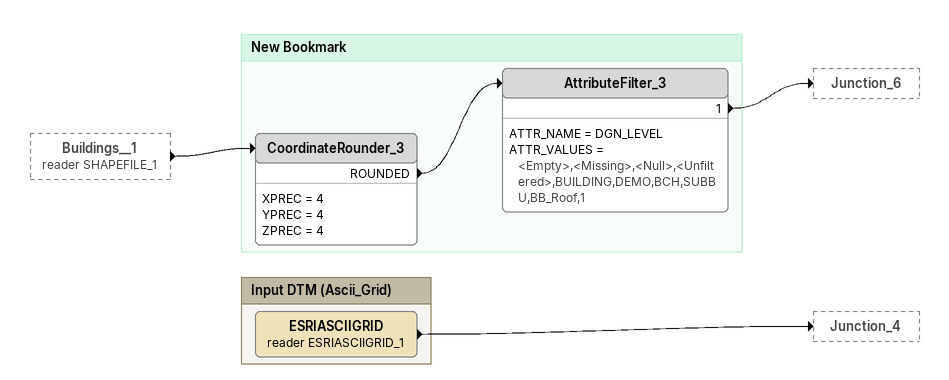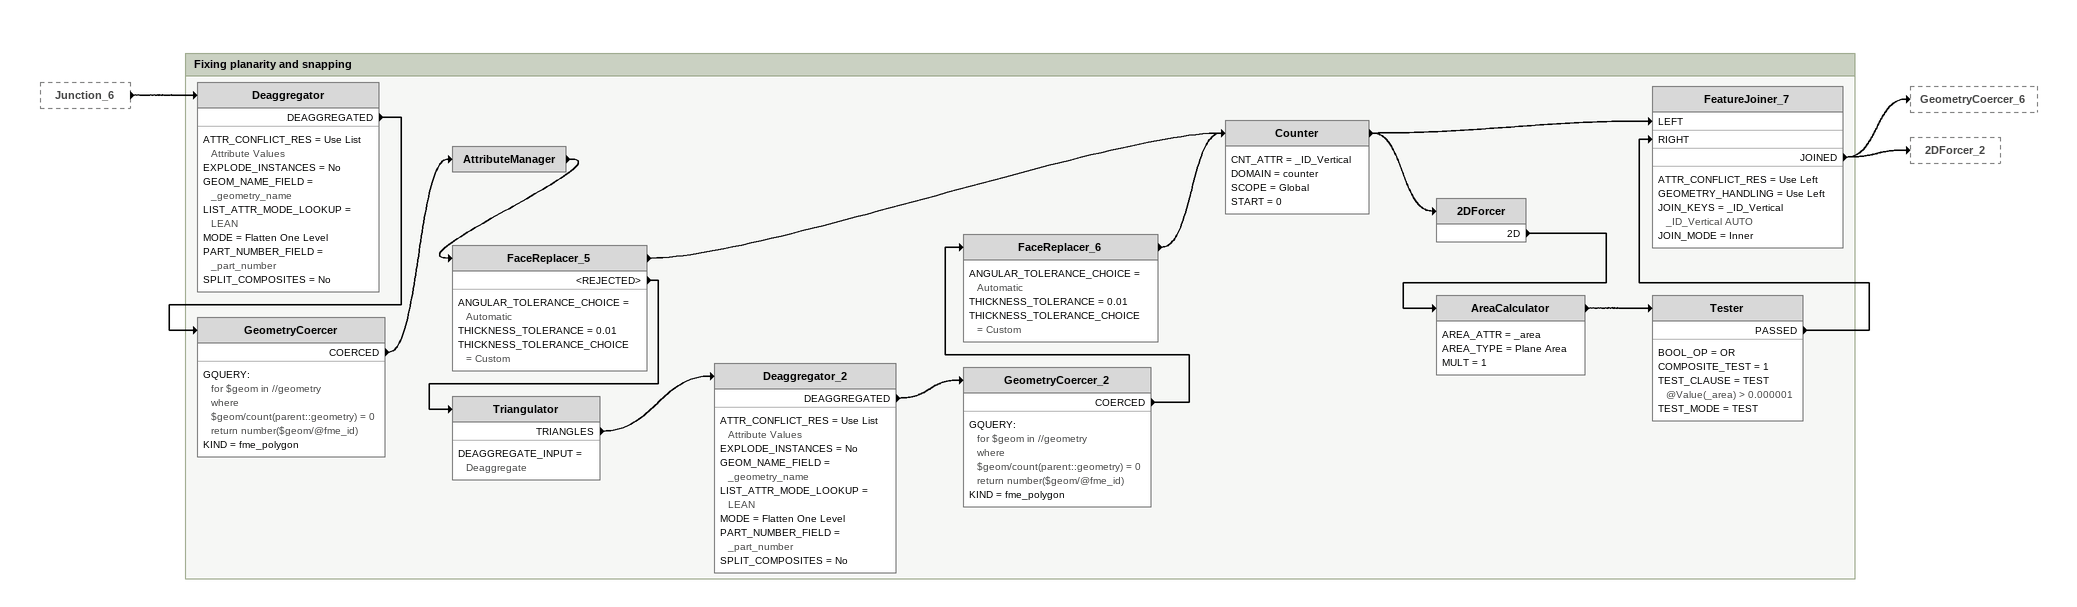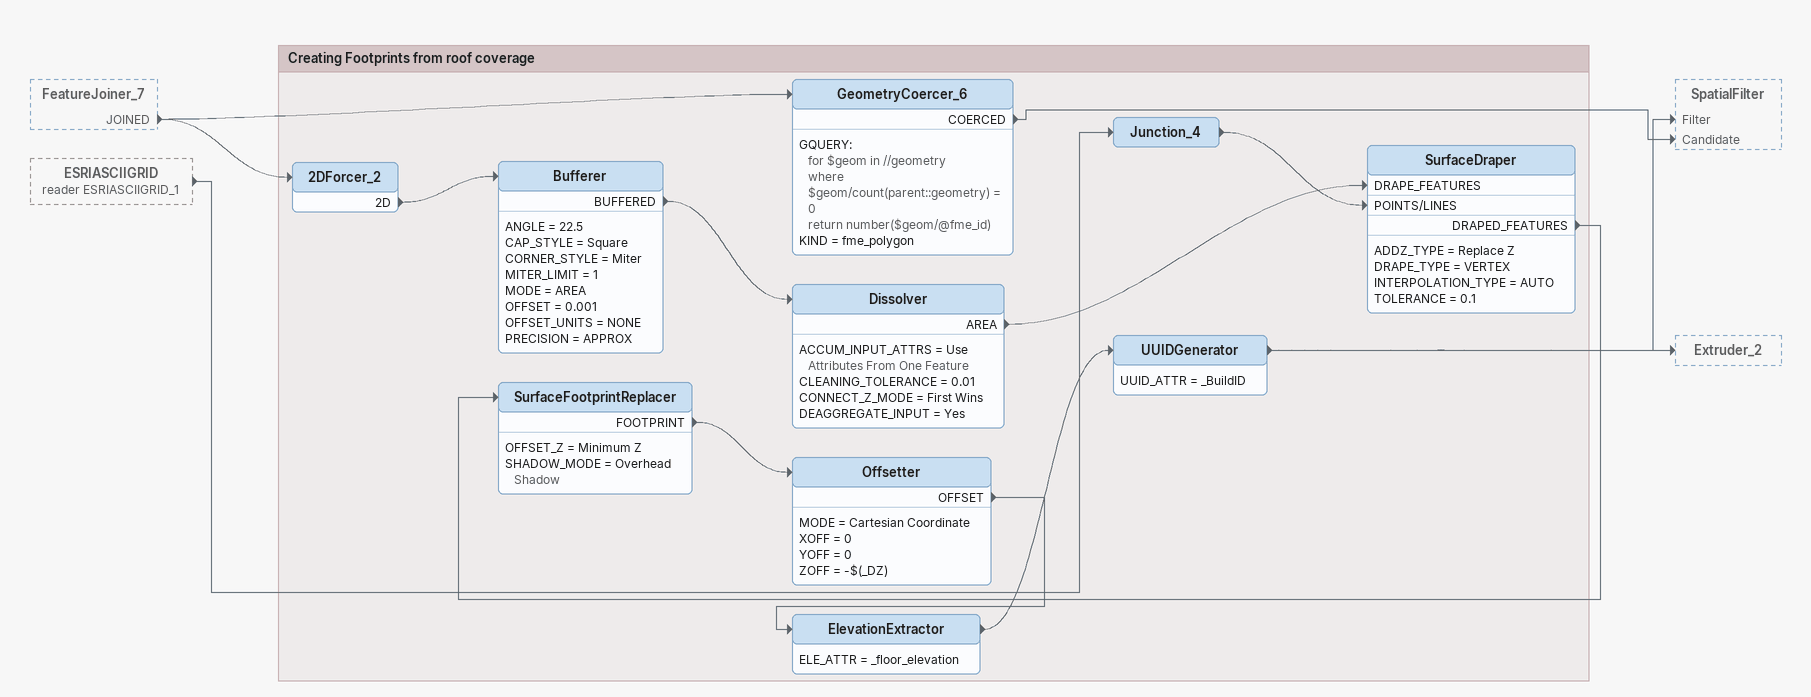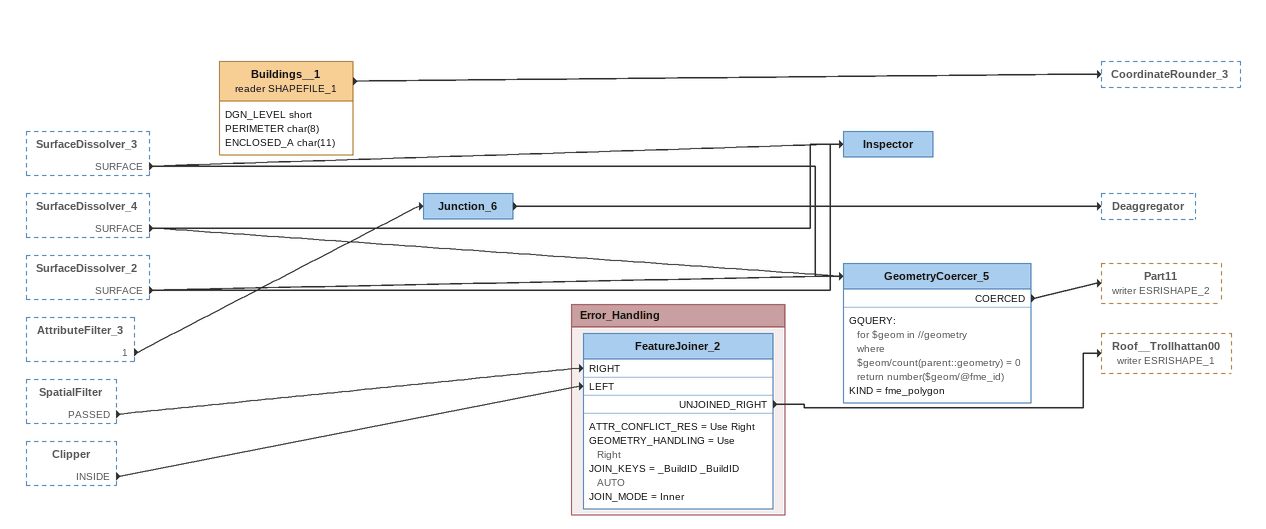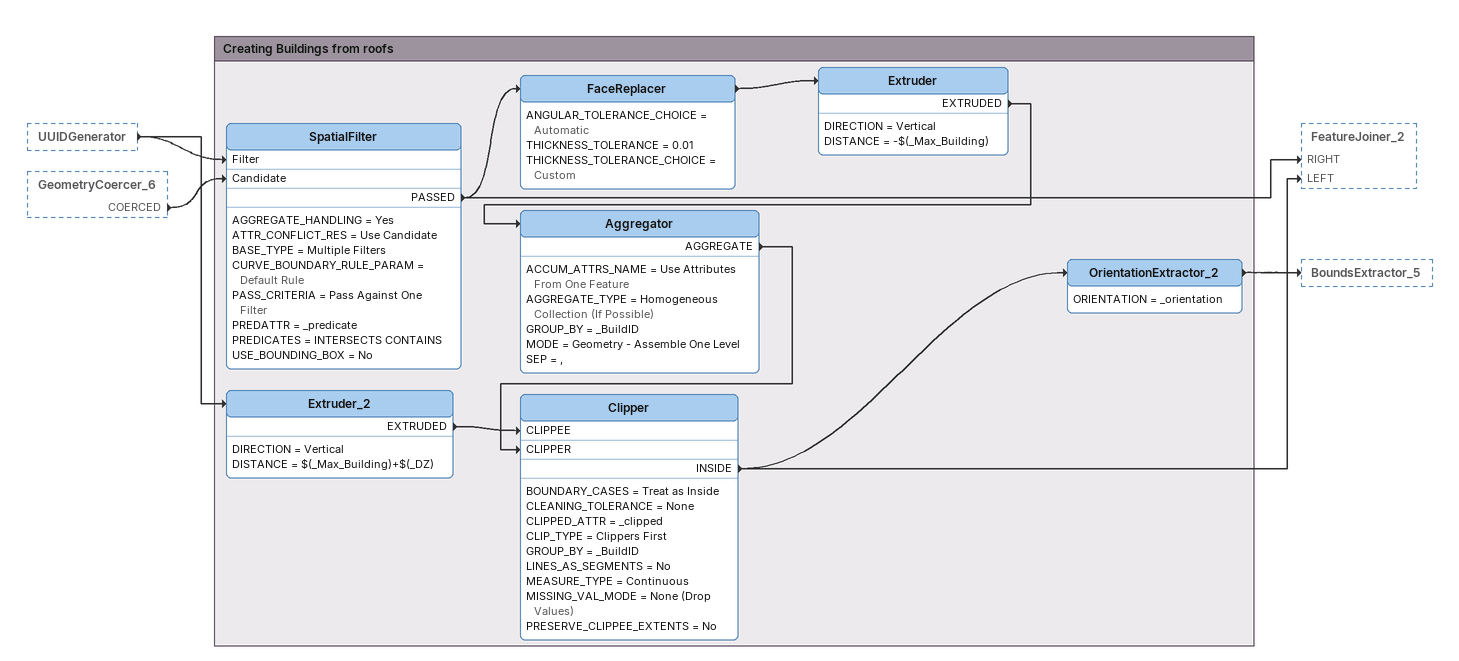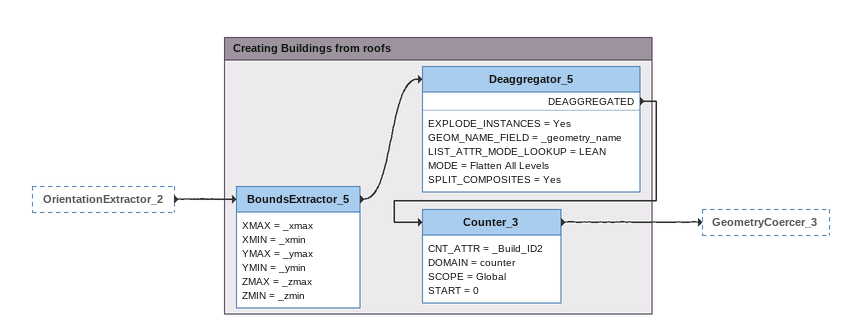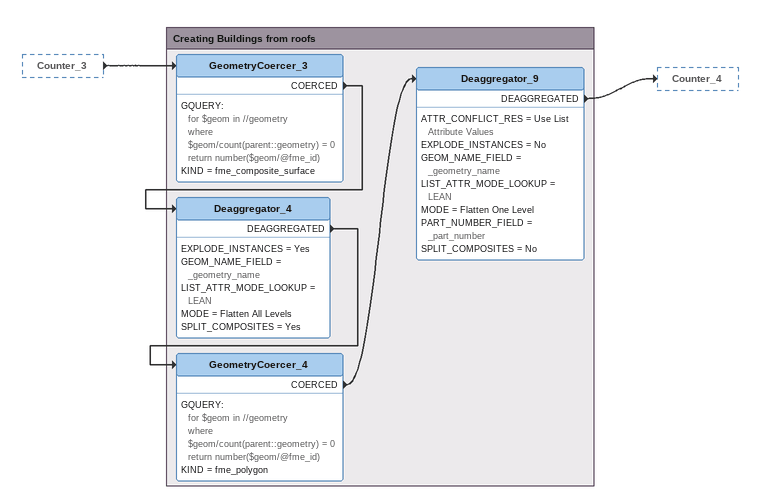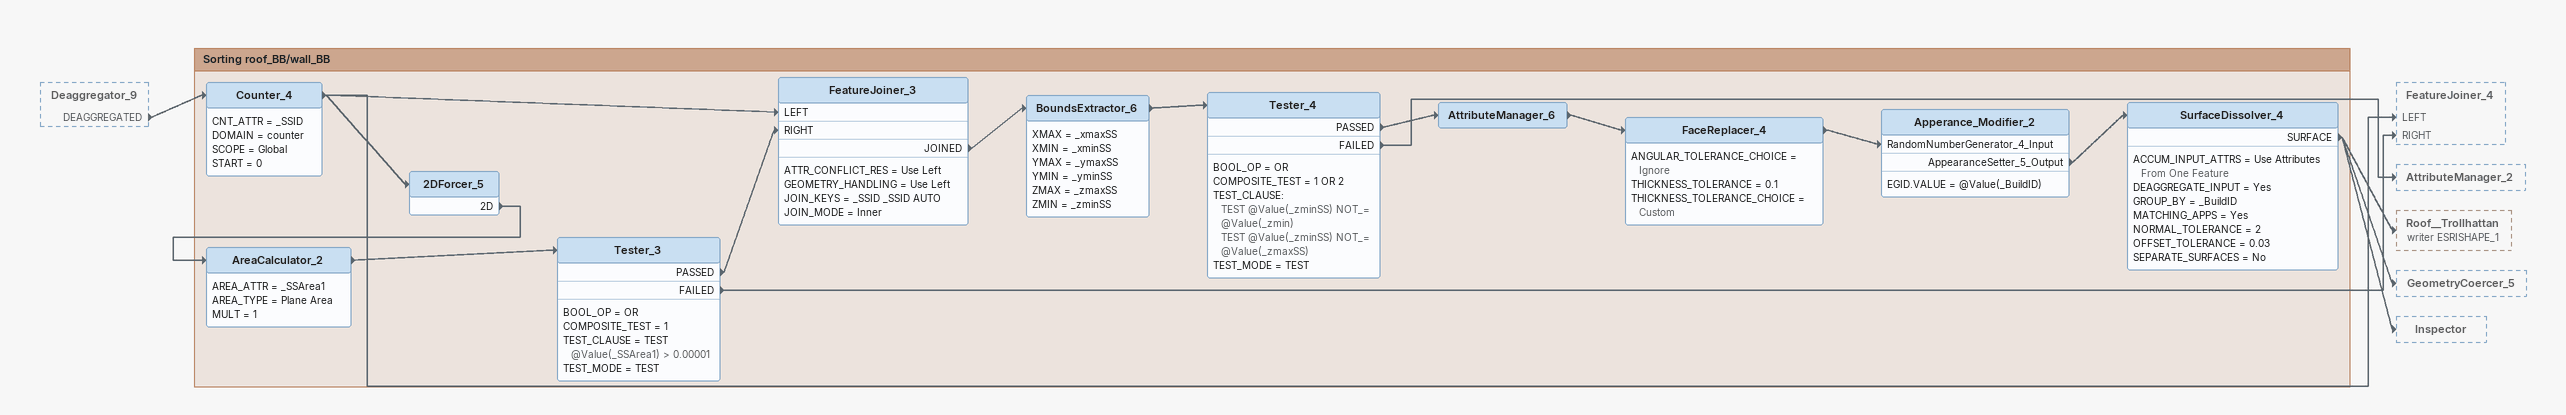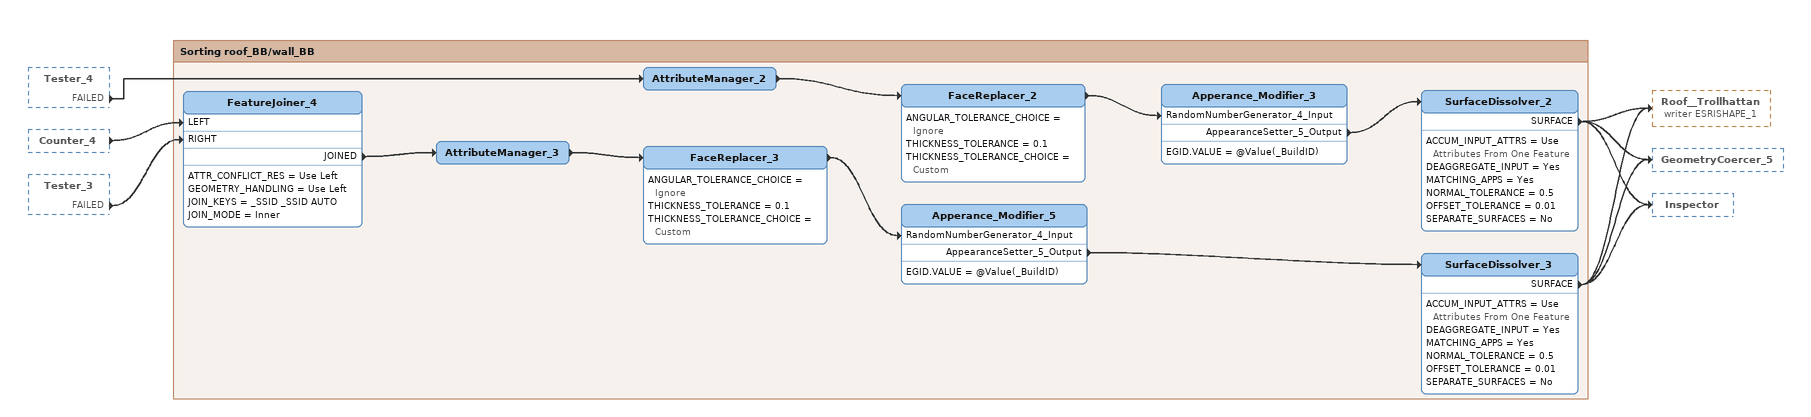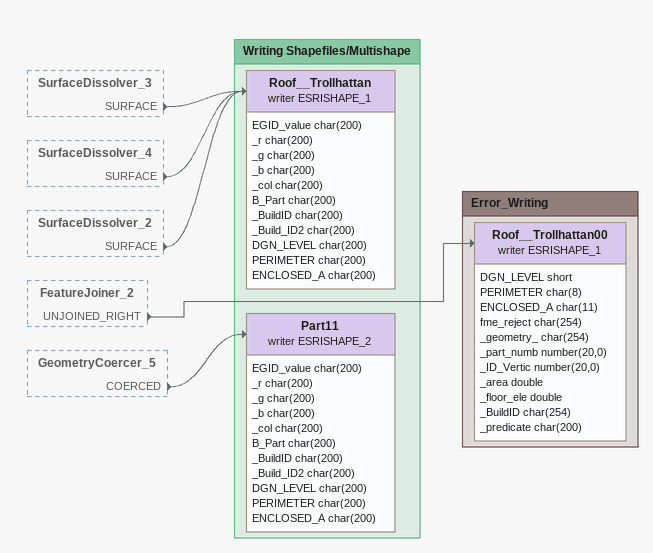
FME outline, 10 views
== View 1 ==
Buildings__1 (reader SHAPEFILE_1) [outside]
    -> CoordinateRounder_3

Bookmark: New Bookmark
CoordinateRounder_3
    XPREC = 4
    YPREC = 4
    ZPREC = 4
    ROUNDED -> AttributeFilter_3
AttributeFilter_3
    ATTR_NAME = DGN_LEVEL
    ATTR_VALUES = <Empty>,<Missing>,<Null>,<Unfiltered>,BUILDING,DEMO,BCH,SUBBU,BB_Roof,1
    1 -> Junction_6

Bookmark: Input DTM (Ascii_Grid)
ESRIASCIIGRID (reader ESRIASCIIGRID_1)
    -> Junction_4

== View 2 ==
Junction_6 [outside]
    -> Deaggregator

Bookmark: Fixing planarity and snapping
Deaggregator
    ATTR_CONFLICT_RES = Use List Attribute Values
    EXPLODE_INSTANCES = No
    GEOM_NAME_FIELD = _geometry_name
    LIST_ATTR_MODE_LOOKUP = LEAN
    MODE = Flatten One Level
    PART_NUMBER_FIELD = _part_number
    SPLIT_COMPOSITES = No
    DEAGGREGATED -> GeometryCoercer
GeometryCoercer
    GQUERY:
      for $geom in //geometry
      where $geom/count(parent::geometry) = 0
      return number($geom/@fme_id)
    KIND = fme_polygon
    COERCED -> AttributeManager
AttributeManager
    -> FaceReplacer_5
FaceReplacer_5
    ANGULAR_TOLERANCE_CHOICE = Automatic
    THICKNESS_TOLERANCE = 0.01
    THICKNESS_TOLERANCE_CHOICE = Custom
    -> Counter
    <REJECTED> -> Triangulator
Triangulator
    DEAGGREGATE_INPUT = Deaggregate
    TRIANGLES -> Deaggregator_2
Deaggregator_2
    ATTR_CONFLICT_RES = Use List Attribute Values
    EXPLODE_INSTANCES = No
    GEOM_NAME_FIELD = _geometry_name
    LIST_ATTR_MODE_LOOKUP = LEAN
    MODE = Flatten One Level
    PART_NUMBER_FIELD = _part_number
    SPLIT_COMPOSITES = No
    DEAGGREGATED -> GeometryCoercer_2
GeometryCoercer_2
    GQUERY:
      for $geom in //geometry
      where $geom/count(parent::geometry) = 0
      return number($geom/@fme_id)
    KIND = fme_polygon
    COERCED -> FaceReplacer_6
FaceReplacer_6
    ANGULAR_TOLERANCE_CHOICE = Automatic
    THICKNESS_TOLERANCE = 0.01
    THICKNESS_TOLERANCE_CHOICE = Custom
    -> Counter
Counter
    CNT_ATTR = _ID_Vertical
    DOMAIN = counter
    SCOPE = Global
    START = 0
    -> FeatureJoiner_7 [LEFT]
    -> 2DForcer
2DForcer
    2D -> AreaCalculator
AreaCalculator
    AREA_ATTR = _area
    AREA_TYPE = Plane Area
    MULT = 1
    -> Tester
Tester
    BOOL_OP = OR
    COMPOSITE_TEST = 1
    TEST_CLAUSE = TEST @Value(_area) > 0.000001
    TEST_MODE = TEST
    PASSED -> FeatureJoiner_7 [RIGHT]
FeatureJoiner_7
    ATTR_CONFLICT_RES = Use Left
    GEOMETRY_HANDLING = Use Left
    JOIN_KEYS = _ID_Vertical _ID_Vertical AUTO
    JOIN_MODE = Inner
    JOINED -> GeometryCoercer_6
    JOINED -> 2DForcer_2

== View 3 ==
FeatureJoiner_7 [outside]
    JOINED -> GeometryCoercer_6
    JOINED -> 2DForcer_2
ESRIASCIIGRID (reader ESRIASCIIGRID_1) [outside]
    -> Junction_4

Bookmark: Creating Footprints from roof coverage
GeometryCoercer_6
    GQUERY:
      for $geom in //geometry
      where $geom/count(parent::geometry) = 0
      return number($geom/@fme_id)
    KIND = fme_polygon
    COERCED -> SpatialFilter [Candidate]
2DForcer_2
    2D -> Bufferer
Bufferer
    ANGLE = 22.5
    CAP_STYLE = Square
    CORNER_STYLE = Miter
    MITER_LIMIT = 1
    MODE = AREA
    OFFSET = 0.001
    OFFSET_UNITS = NONE
    PRECISION = APPROX
    BUFFERED -> Dissolver
Dissolver
    ACCUM_INPUT_ATTRS = Use Attributes From One Feature
    CLEANING_TOLERANCE = 0.01
    CONNECT_Z_MODE = First Wins
    DEAGGREGATE_INPUT = Yes
    AREA -> SurfaceDraper [DRAPE_FEATURES]
Junction_4
    -> SurfaceDraper [POINTS/LINES]
SurfaceDraper
    ADDZ_TYPE = Replace Z
    DRAPE_TYPE = VERTEX
    INTERPOLATION_TYPE = AUTO
    TOLERANCE = 0.1
    DRAPED_FEATURES -> SurfaceFootprintReplacer
SurfaceFootprintReplacer
    OFFSET_Z = Minimum Z
    SHADOW_MODE = Overhead Shadow
    FOOTPRINT -> Offsetter
Offsetter
    MODE = Cartesian Coordinate
    XOFF = 0
    YOFF = 0
    ZOFF = -$(_DZ)
    OFFSET -> ElevationExtractor
ElevationExtractor
    ELE_ATTR = _floor_elevation
    -> UUIDGenerator
UUIDGenerator
    UUID_ATTR = _BuildID
    -> SpatialFilter [Filter]
    -> Extruder_2

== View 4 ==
SurfaceDissolver_3 [outside]
    SURFACE -> GeometryCoercer_5
    SURFACE -> Inspector
SurfaceDissolver_4 [outside]
    SURFACE -> GeometryCoercer_5
    SURFACE -> Inspector
SurfaceDissolver_2 [outside]
    SURFACE -> GeometryCoercer_5
    SURFACE -> Inspector
AttributeFilter_3 [outside]
    1 -> Junction_6
SpatialFilter [outside]
    PASSED -> FeatureJoiner_2 [RIGHT]
Clipper [outside]
    INSIDE -> FeatureJoiner_2 [LEFT]
Buildings__1 (reader SHAPEFILE_1)
    attributes: DGN_LEVEL short, PERIMETER char(8), ENCLOSED_A char(11)
    -> CoordinateRounder_3
Junction_6
    -> Deaggregator
Inspector
GeometryCoercer_5
    GQUERY:
      for $geom in //geometry
      where $geom/count(parent::geometry) = 0
      return number($geom/@fme_id)
    KIND = fme_polygon
    COERCED -> Part11 (writer ESRISHAPE_2)

Bookmark: Error_Handling
FeatureJoiner_2
    ATTR_CONFLICT_RES = Use Right
    GEOMETRY_HANDLING = Use Right
    JOIN_KEYS = _BuildID _BuildID AUTO
    JOIN_MODE = Inner
    UNJOINED_RIGHT -> Roof__Trollhattan00 (writer ESRISHAPE_1)

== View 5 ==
UUIDGenerator [outside]
    -> SpatialFilter [Filter]
    -> Extruder_2
GeometryCoercer_6 [outside]
    COERCED -> SpatialFilter [Candidate]

Bookmark: Creating Buildings from roofs
SpatialFilter
    AGGREGATE_HANDLING = Yes
    ATTR_CONFLICT_RES = Use Candidate
    BASE_TYPE = Multiple Filters
    CURVE_BOUNDARY_RULE_PARAM = Default Rule
    PASS_CRITERIA = Pass Against One Filter
    PREDATTR = _predicate
    PREDICATES = INTERSECTS CONTAINS
    USE_BOUNDING_BOX = No
    PASSED -> FaceReplacer
    PASSED -> FeatureJoiner_2 [RIGHT]
FaceReplacer
    ANGULAR_TOLERANCE_CHOICE = Automatic
    THICKNESS_TOLERANCE = 0.01
    THICKNESS_TOLERANCE_CHOICE = Custom
    -> Extruder
Extruder
    DIRECTION = Vertical
    DISTANCE = -$(_Max_Building)
    EXTRUDED -> Aggregator
Aggregator
    ACCUM_ATTRS_NAME = Use Attributes From One Feature
    AGGREGATE_TYPE = Homogeneous Collection (If Possible)
    GROUP_BY = _BuildID
    MODE = Geometry - Assemble One Level
    SEP = ,
    AGGREGATE -> Clipper [CLIPPER]
Extruder_2
    DIRECTION = Vertical
    DISTANCE = $(_Max_Building)+$(_DZ)
    EXTRUDED -> Clipper [CLIPPEE]
Clipper
    BOUNDARY_CASES = Treat as Inside
    CLEANING_TOLERANCE = None
    CLIPPED_ATTR = _clipped
    CLIP_TYPE = Clippers First
    GROUP_BY = _BuildID
    LINES_AS_SEGMENTS = No
    MEASURE_TYPE = Continuous
    MISSING_VAL_MODE = None (Drop Values)
    PRESERVE_CLIPPEE_EXTENTS = No
    INSIDE -> OrientationExtractor_2
    INSIDE -> FeatureJoiner_2 [LEFT]
OrientationExtractor_2
    ORIENTATION = _orientation
    -> BoundsExtractor_5

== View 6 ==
OrientationExtractor_2 [outside]
    -> BoundsExtractor_5

Bookmark: Creating Buildings from roofs
BoundsExtractor_5
    XMAX = _xmax
    XMIN = _xmin
    YMAX = _ymax
    YMIN = _ymin
    ZMAX = _zmax
    ZMIN = _zmin
    -> Deaggregator_5
Deaggregator_5
    EXPLODE_INSTANCES = Yes
    GEOM_NAME_FIELD = _geometry_name
    LIST_ATTR_MODE_LOOKUP = LEAN
    MODE = Flatten All Levels
    SPLIT_COMPOSITES = Yes
    DEAGGREGATED -> Counter_3
Counter_3
    CNT_ATTR = _Build_ID2
    DOMAIN = counter
    SCOPE = Global
    START = 0
    -> GeometryCoercer_3

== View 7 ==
Counter_3 [outside]
    -> GeometryCoercer_3

Bookmark: Creating Buildings from roofs
GeometryCoercer_3
    GQUERY:
      for $geom in //geometry
      where $geom/count(parent::geometry) = 0
      return number($geom/@fme_id)
    KIND = fme_composite_surface
    COERCED -> Deaggregator_4
Deaggregator_4
    EXPLODE_INSTANCES = Yes
    GEOM_NAME_FIELD = _geometry_name
    LIST_ATTR_MODE_LOOKUP = LEAN
    MODE = Flatten All Levels
    SPLIT_COMPOSITES = Yes
    DEAGGREGATED -> GeometryCoercer_4
GeometryCoercer_4
    GQUERY:
      for $geom in //geometry
      where $geom/count(parent::geometry) = 0
      return number($geom/@fme_id)
    KIND = fme_polygon
    COERCED -> Deaggregator_9
Deaggregator_9
    ATTR_CONFLICT_RES = Use List Attribute Values
    EXPLODE_INSTANCES = No
    GEOM_NAME_FIELD = _geometry_name
    LIST_ATTR_MODE_LOOKUP = LEAN
    MODE = Flatten One Level
    PART_NUMBER_FIELD = _part_number
    SPLIT_COMPOSITES = No
    DEAGGREGATED -> Counter_4

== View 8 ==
Deaggregator_9 [outside]
    DEAGGREGATED -> Counter_4

Bookmark: Sorting roof_BB/wall_BB
Counter_4
    CNT_ATTR = _SSID
    DOMAIN = counter
    SCOPE = Global
    START = 0
    -> 2DForcer_5
    -> FeatureJoiner_3 [LEFT]
    -> FeatureJoiner_4 [LEFT]
2DForcer_5
    2D -> AreaCalculator_2
AreaCalculator_2
    AREA_ATTR = _SSArea1
    AREA_TYPE = Plane Area
    MULT = 1
    -> Tester_3
Tester_3
    BOOL_OP = OR
    COMPOSITE_TEST = 1
    TEST_CLAUSE = TEST @Value(_SSArea1) > 0.00001
    TEST_MODE = TEST
    PASSED -> FeatureJoiner_3 [RIGHT]
    FAILED -> FeatureJoiner_4 [RIGHT]
FeatureJoiner_3
    ATTR_CONFLICT_RES = Use Left
    GEOMETRY_HANDLING = Use Left
    JOIN_KEYS = _SSID _SSID AUTO
    JOIN_MODE = Inner
    JOINED -> BoundsExtractor_6
BoundsExtractor_6
    XMAX = _xmaxSS
    XMIN = _xminSS
    YMAX = _ymaxSS
    YMIN = _yminSS
    ZMAX = _zmaxSS
    ZMIN = _zminSS
    -> Tester_4
Tester_4
    BOOL_OP = OR
    COMPOSITE_TEST = 1 OR 2
    TEST_CLAUSE:
      TEST @Value(_zminSS) NOT_= @Value(_zmin)
      TEST @Value(_zminSS) NOT_= @Value(_zmaxSS)
    TEST_MODE = TEST
    PASSED -> AttributeManager_6
    FAILED -> AttributeManager_2
AttributeManager_6
    -> FaceReplacer_4
FaceReplacer_4
    ANGULAR_TOLERANCE_CHOICE = Ignore
    THICKNESS_TOLERANCE = 0.1
    THICKNESS_TOLERANCE_CHOICE = Custom
    -> Apperance_Modifier_2 [RandomNumberGenerator_4_Input]
Apperance_Modifier_2
    EGID.VALUE = @Value(_BuildID)
    AppearanceSetter_5_Output -> SurfaceDissolver_4
SurfaceDissolver_4
    ACCUM_INPUT_ATTRS = Use Attributes From One Feature
    DEAGGREGATE_INPUT = Yes
    GROUP_BY = _BuildID
    MATCHING_APPS = Yes
    NORMAL_TOLERANCE = 2
    OFFSET_TOLERANCE = 0.03
    SEPARATE_SURFACES = No
    SURFACE -> Roof__Trollhattan (writer ESRISHAPE_1)
    SURFACE -> GeometryCoercer_5
    SURFACE -> Inspector

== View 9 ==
Tester_4 [outside]
    FAILED -> AttributeManager_2
Counter_4 [outside]
    -> FeatureJoiner_4 [LEFT]
Tester_3 [outside]
    FAILED -> FeatureJoiner_4 [RIGHT]

Bookmark: Sorting roof_BB/wall_BB
AttributeManager_2
    -> FaceReplacer_2
FaceReplacer_2
    ANGULAR_TOLERANCE_CHOICE = Ignore
    THICKNESS_TOLERANCE = 0.1
    THICKNESS_TOLERANCE_CHOICE = Custom
    -> Apperance_Modifier_3 [RandomNumberGenerator_4_Input]
Apperance_Modifier_3
    EGID.VALUE = @Value(_BuildID)
    AppearanceSetter_5_Output -> SurfaceDissolver_2
SurfaceDissolver_2
    ACCUM_INPUT_ATTRS = Use Attributes From One Feature
    DEAGGREGATE_INPUT = Yes
    MATCHING_APPS = Yes
    NORMAL_TOLERANCE = 0.5
    OFFSET_TOLERANCE = 0.01
    SEPARATE_SURFACES = No
    SURFACE -> Roof__Trollhattan (writer ESRISHAPE_1)
    SURFACE -> GeometryCoercer_5
    SURFACE -> Inspector
FeatureJoiner_4
    ATTR_CONFLICT_RES = Use Left
    GEOMETRY_HANDLING = Use Left
    JOIN_KEYS = _SSID _SSID AUTO
    JOIN_MODE = Inner
    JOINED -> AttributeManager_3
AttributeManager_3
    -> FaceReplacer_3
FaceReplacer_3
    ANGULAR_TOLERANCE_CHOICE = Ignore
    THICKNESS_TOLERANCE = 0.1
    THICKNESS_TOLERANCE_CHOICE = Custom
    -> Apperance_Modifier_5 [RandomNumberGenerator_4_Input]
Apperance_Modifier_5
    EGID.VALUE = @Value(_BuildID)
    AppearanceSetter_5_Output -> SurfaceDissolver_3
SurfaceDissolver_3
    ACCUM_INPUT_ATTRS = Use Attributes From One Feature
    DEAGGREGATE_INPUT = Yes
    MATCHING_APPS = Yes
    NORMAL_TOLERANCE = 0.5
    OFFSET_TOLERANCE = 0.01
    SEPARATE_SURFACES = No
    SURFACE -> Roof__Trollhattan (writer ESRISHAPE_1)
    SURFACE -> GeometryCoercer_5
    SURFACE -> Inspector

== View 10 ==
SurfaceDissolver_3 [outside]
    SURFACE -> Roof__Trollhattan (writer ESRISHAPE_1)
SurfaceDissolver_4 [outside]
    SURFACE -> Roof__Trollhattan (writer ESRISHAPE_1)
SurfaceDissolver_2 [outside]
    SURFACE -> Roof__Trollhattan (writer ESRISHAPE_1)
FeatureJoiner_2 [outside]
    UNJOINED_RIGHT -> Roof__Trollhattan00 (writer ESRISHAPE_1)
GeometryCoercer_5 [outside]
    COERCED -> Part11 (writer ESRISHAPE_2)

Bookmark: Writing Shapefiles/Multishape
Roof__Trollhattan (writer ESRISHAPE_1)
    attributes: EGID_value char(200), _r char(200), _g char(200), _b char(200), _col char(200), B_Part char(200), _BuildID char(200), _Build_ID2 char(200), DGN_LEVEL char(200), PERIMETER char(200), ENCLOSED_A char(200)
Part11 (writer ESRISHAPE_2)
    attributes: EGID_value char(200), _r char(200), _g char(200), _b char(200), _col char(200), B_Part char(200), _BuildID char(200), _Build_ID2 char(200), DGN_LEVEL char(200), PERIMETER char(200), ENCLOSED_A char(200)

Bookmark: Error_Writing
Roof__Trollhattan00 (writer ESRISHAPE_1)
    attributes: DGN_LEVEL short, PERIMETER char(8), ENCLOSED_A char(11), fme_reject char(254), _geometry_ char(254), _part_numb number(20,0), _ID_Vertic number(20,0), _area double, _floor_ele double, _BuildID char(254), _predicate char(200)
